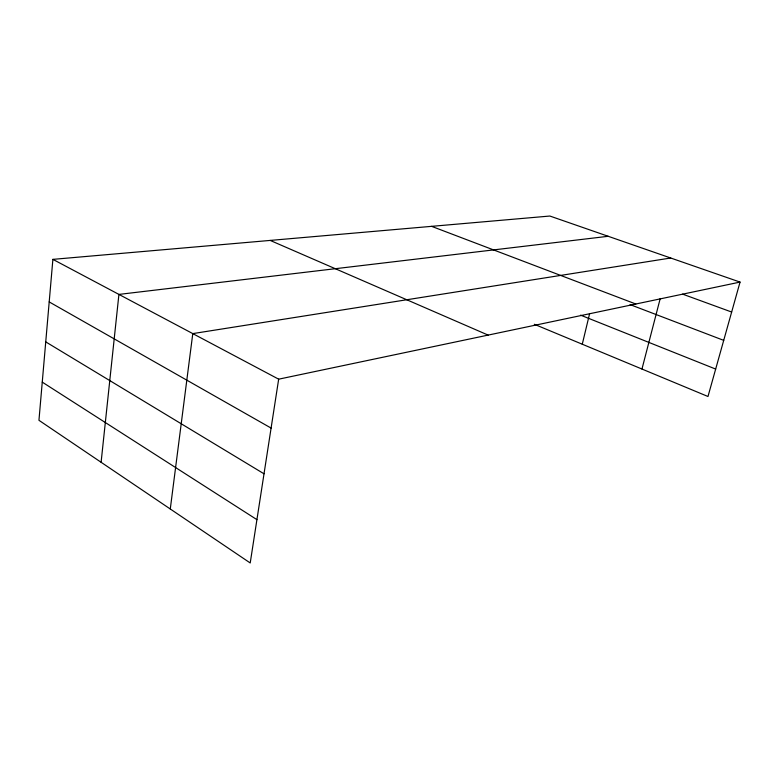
<?xml version="1.0" encoding="UTF-8"?>
<svg xmlns="http://www.w3.org/2000/svg" width="779" height="779" viewBox="0 0 779 779"><rect width="100%" height="100%" fill="white"/><g stroke="black" fill="none" stroke-linecap="round" stroke-linejoin="round"><path stroke-width="1.17" d="M740.05 282.086L549.867 216.036L52.884 259.368L38.95 420.309L250.215 562.964L278.668 379.178L740.05 282.086L707.984 396.492L534.297 324.268M101.104 462.278L118.914 294.413L608.195 236.29M170.28 508.989L192.783 333.607L670.719 258.005M582.273 344.221L589.625 313.596M641.964 369.032L660.232 298.503M682.599 294.131L731.656 312.038M431.615 226.348L635.839 304.014M630.065 304.599L723.72 340.365M580.598 315.154L715.667 369.071M270.186 240.419L488.131 335.106M52.884 259.368L278.668 379.178M49.204 301.921L271.102 428.08M45.737 341.884L264.023 473.807M42.261 382.129L256.924 519.651"/></g></svg>
